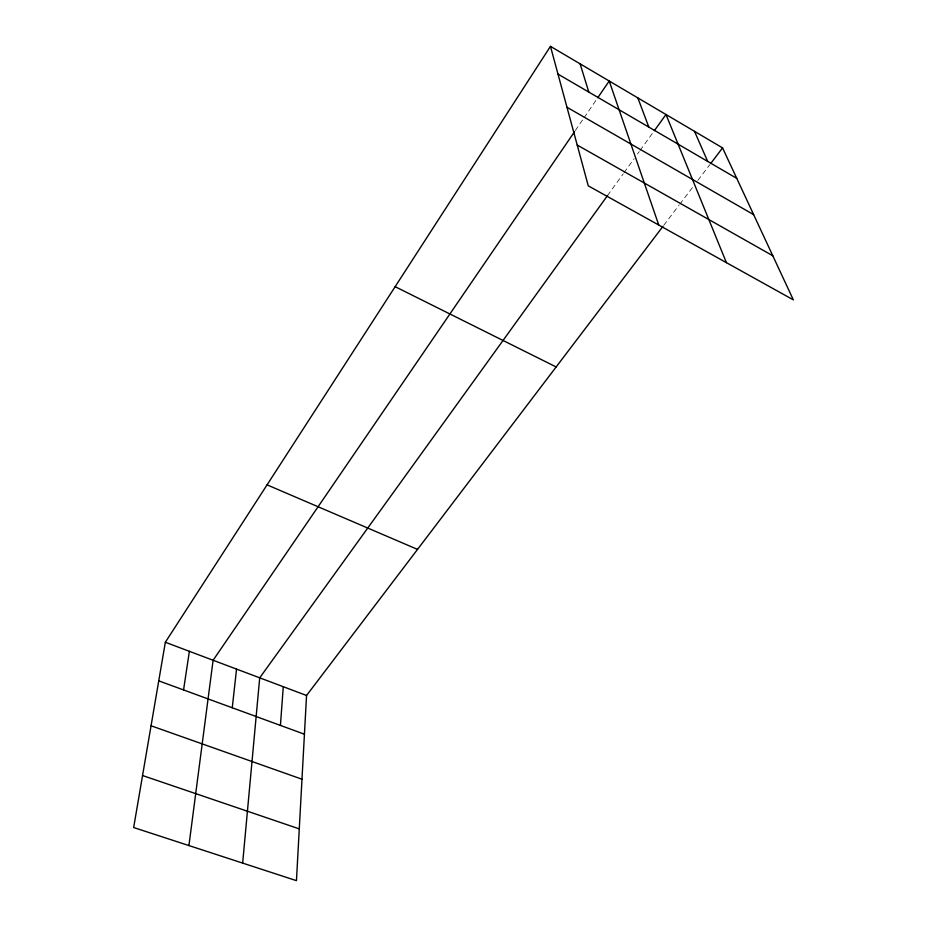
<?xml version="1.0" encoding="UTF-8"?>
<svg xmlns="http://www.w3.org/2000/svg" width="927" height="927" viewBox="0 0 927 927"><rect width="100%" height="100%" fill="white"/><g stroke="black" fill="none" stroke-linecap="round" stroke-linejoin="round"><path stroke-width="0.7" stroke-dasharray="4.63 3.48" d="M575.331 130.545L583.28 118.923M584.068 117.764L596.154 100.093M607.533 195.562L623.222 173.824M624.045 172.677L634.149 158.679M637.533 153.975L639.224 151.634M640.07 150.452L653.5 131.843M663.778 225.273L678.935 205.319M679.781 204.207L693.535 186.095M697.857 180.406L709.815 164.658"/><path stroke-width="1.39" d="M662.932 226.385L306.547 695.482L296.455 880.65L133.662 827.533L165.342 642.26L550.464 46.35L722.562 147.891L793.338 299.861L588.274 185.852L550.464 46.35M280.441 725.424L283.268 686.71M242.654 863.095L259.711 677.834L607.533 195.562M232.26 707.764L236.547 669.109M188.923 845.563L213.106 660.267L574.543 131.704M183.558 689.931L189.375 651.322M597.788 97.706L609.213 81.008L658.761 225.041M654.335 130.684L665.992 114.519L726.42 262.654M710.673 163.546L722.562 147.891M142.549 775.528L299.27 828.877M151.055 725.783L301.982 779.213M158.737 680.847L304.427 734.207M165.342 642.26L306.547 695.482M267.069 484.856L417.521 549.398M395.157 286.675L556.142 366.953M577.22 145.052L772.805 255.759M566.976 107.265L753.651 214.647M557.984 74.102L736.768 178.378M694.52 131.344L707.683 161.425M637.834 97.903L648.842 127.103M580.093 63.824L588.819 92.074"/></g></svg>
